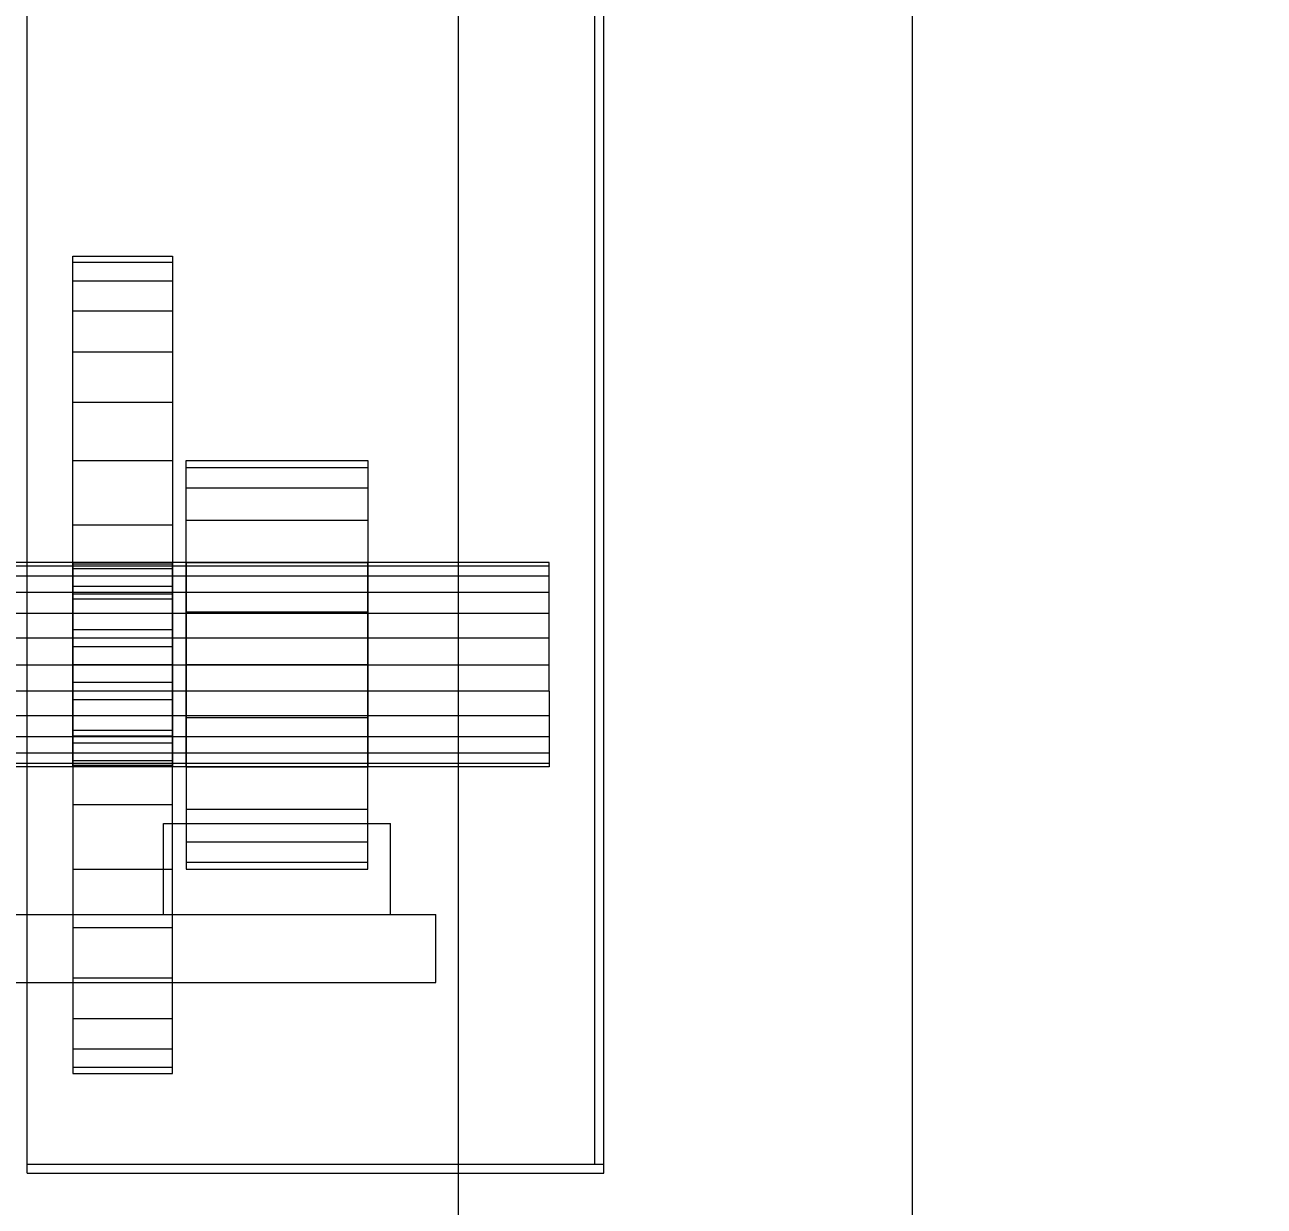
# Model space of a CAD drawing. Header units: millimetres. Extents: x -191664 to 191490, y -197311 to 10263.
# Drawn here: x 4004.4 to 4277.5, y -139182.8 to -138922.6 of the extents above; entities that cross this region are included whole.
import ezdxf

# ---------------------------------------------------------------- set-up
doc = ezdxf.new("R2010")
doc.units = ezdxf.units.MM
doc.layers.add('DET_secador_frontal', color=7, linetype='Continuous', lineweight=0)
doc.layers.add('R15_COTAS_TRANSPORTE_P', color=1, linetype='Continuous', lineweight=0)
doc.dimstyles.new('PLANTA_20', dxfattribs={"dimtxt": 50, "dimasz": 30, "dimexe": 30, "dimexo": 16, "dimgap": 20, "dimtad": 1, "dimtih": 1, "dimtoh": 1, "dimdec": 1, "dimzin": 0, "dimdsep": 46, "dimcen": 0.09, "dimadec": 0, "dimazin": 0, "dimtfac": 1, "dimtdec": 4, "dimtofl": 0, "dimtmove": 0, "dimatfit": 3, "dimfxl": 1, "dimtolj": 1, "dimtzin": 0, "dimarcsym": 0})

# ---------------------------------------------------------------- blocks, each defined once
blk = doc.blocks.new('*D133')
at = {"layer": 'Defpoints', "color": 0, "transparency": 16777216}
for p in [(439.69, -194147.98), (217.89, -194406.09), (-500, -194490), (-500, -194490), (500, -194490)]:
    blk.add_point(p, dxfattribs=at)
at = {"layer": 'R15_COTAS_TRANSPORTE_P', "color": 0, "lineweight": -2, "transparency": 16777216}
blk.add_arc((-500, -194490), 722.77, 2.37834, 17.62166, dxfattribs=at)
at = {"layer": 'R15_COTAS_TRANSPORTE_P', "color": 0, "transparency": 16777216}
for points in [[(184.12, -194272.81), (193.59, -194269.58), (179.18, -194242.8)], [(227.15, -194459.9), (217.15, -194460.11), (222.77, -194490)]]:
    blk.add_solid(points, dxfattribs=at)

msp = doc.modelspace()

# ---------------------------------------------------------------- linework, layer by layer
at = {"layer": 'DET_secador_frontal', "color": 253, "true_color": 0xa6b3ba}
for p, q in [((4100, -141525), (4100, -138560)), ((4200, -141525), (4200, -138560)), ((3800, -139118.5), (4095, -139118.5)), ((4095, -139133.5), (4095, -139118.5)), ((3800, -139133.5), (4095, -139133.5))]:
    msp.add_line(p, q, dxfattribs=at)
at = {"layer": 'DET_secador_frontal', "color": 55, "true_color": 0xb9a24b}
for p, q in [((4005, -139173.5), (4005, -138673.5)), ((4005, -139173.5), (4132, -139173.5)), ((4005, -139175.5), (4005, -139173.5)), ((4005, -139175.5), (4132, -139175.5)), ((4132, -139175.5), (4132, -139173.5))]:
    msp.add_line(p, q, dxfattribs=at)
at = {"layer": 'DET_secador_frontal', "color": 43, "true_color": 0xc7ad4e}
for p, q in [((4130, -139173.5), (4130, -138673.5)), ((4132, -139173.5), (4132, -138673.5)), ((4130, -139173.5), (4132, -139173.5))]:
    msp.add_line(p, q, dxfattribs=at)
at = {"layer": 'DET_secador_frontal', "color": 252, "true_color": 0x8ba19a}
for p, q in [((4015, -138974.87), (4015, -138973.5)), ((4015, -138973.5), (4037, -138973.5)), ((4015, -139041), (4015, -138973.5)), ((4037, -138973.5), (4037, -138974.87)), ((4037, -138973.5), (4037, -139041)), ((4015, -138978.93), (4015, -138974.87)), ((4015, -138974.87), (4037, -138974.87)), ((4015, -139041.34), (4015, -138974.87)), ((4037, -138974.87), (4037, -138978.93)), ((4037, -138974.87), (4037, -139041.34)), ((4015, -138985.56), (4015, -138978.93)), ((4015, -138978.93), (4037, -138978.93)), ((4015, -139042.36), (4015, -138978.93)), ((4037, -138978.93), (4037, -138985.56)), ((4037, -138978.93), (4037, -139042.36)), ((4015, -138994.56), (4015, -138985.56)), ((4015, -138985.56), (4037, -138985.56)), ((4015, -139044.01), (4015, -138985.56)), ((4037, -138985.56), (4037, -138994.56)), ((4037, -138985.56), (4037, -139044.01)), ((4015, -139005.65), (4015, -138994.56)), ((4015, -138994.56), (4037, -138994.56)), ((4015, -139046.26), (4015, -138994.56)), ((4037, -138994.56), (4037, -139005.65)), ((4037, -138994.56), (4037, -139046.26)), ((4015, -139018.5), (4015, -139005.65)), ((4015, -139005.65), (4037, -139005.65)), ((4015, -139049.04), (4015, -139005.65)), ((4037, -139005.65), (4037, -139018.5)), ((4037, -139005.65), (4037, -139049.04)), ((4015, -139032.72), (4015, -139018.5)), ((4015, -139018.5), (4037, -139018.5)), ((4015, -139052.25), (4015, -139018.5)), ((4037, -139018.5), (4037, -139032.72)), ((4037, -139018.5), (4037, -139052.25)), ((4040, -139020.03), (4040, -139018.5)), ((4040, -139018.5), (4080, -139018.5)), ((4040, -139041), (4040, -139018.5)), ((4040, -139024.53), (4040, -139020.03)), ((4040, -139020.03), (4080, -139020.03)), ((4040, -139041.77), (4040, -139020.03)), ((4080, -139018.5), (4080, -139020.03)), ((4080, -139018.5), (4080, -139041)), ((4080, -139020.03), (4080, -139024.53)), ((4080, -139020.03), (4080, -139041.77)), ((4040, -139031.68), (4040, -139024.53)), ((4040, -139024.53), (4080, -139024.53)), ((4040, -139044.01), (4040, -139024.53)), ((4080, -139024.53), (4080, -139031.68)), ((4080, -139024.53), (4080, -139044.01)), ((4015, -139047.87), (4015, -139032.72)), ((4015, -139032.72), (4037, -139032.72)), ((4015, -139055.8), (4015, -139032.72)), ((4037, -139032.72), (4037, -139047.87)), ((4037, -139032.72), (4037, -139055.8)), ((4040, -139041), (4040, -139031.68)), ((4040, -139031.68), (4080, -139031.68)), ((4040, -139047.59), (4040, -139031.68)), ((4080, -139031.68), (4080, -139041)), ((4080, -139031.68), (4080, -139047.59)), ((4015, -139041), (4015, -139041.34)), ((4037, -139041), (4015, -139041)), ((4015, -139041.34), (4015, -139042.36)), ((4037, -139041.34), (4015, -139041.34)), ((4037, -139041.34), (4037, -139041)), ((4037, -139042.36), (4037, -139041.34)), ((4040, -139051.85), (4040, -139041)), ((4040, -139041), (4080, -139041)), ((4040, -139052.25), (4040, -139041)), ((4040, -139041), (4040, -139041.77)), ((4040, -139041.77), (4040, -139044.01)), ((4080, -139041.77), (4040, -139041.77)), ((4080, -139041), (4080, -139051.85)), ((4080, -139041), (4080, -139052.25)), ((4080, -139041.77), (4080, -139041)), ((4080, -139044.01), (4080, -139041.77)), ((4015, -139042.36), (4015, -139044.01)), ((4037, -139042.36), (4015, -139042.36)), ((4015, -139044.01), (4015, -139046.26)), ((4037, -139044.01), (4015, -139044.01)), ((4037, -139044.01), (4037, -139042.36)), ((4037, -139046.26), (4037, -139044.01)), ((4040, -139044.01), (4040, -139047.59)), ((4080, -139044.01), (4040, -139044.01)), ((4080, -139047.59), (4080, -139044.01)), ((4015, -139046.26), (4015, -139049.04)), ((4037, -139046.26), (4015, -139046.26)), ((4037, -139049.04), (4037, -139046.26)), ((4040, -139047.59), (4040, -139052.25)), ((4080, -139047.59), (4040, -139047.59)), ((4080, -139052.25), (4080, -139047.59)), ((4015, -139063.5), (4015, -139047.87)), ((4015, -139047.87), (4037, -139047.87)), ((4015, -139059.59), (4015, -139047.87)), ((4015, -139049.04), (4015, -139052.25)), ((4037, -139049.04), (4015, -139049.04)), ((4037, -139047.87), (4037, -139063.5)), ((4037, -139047.87), (4037, -139059.59)), ((4037, -139052.25), (4037, -139049.04)), ((4015, -139052.25), (4015, -139055.8)), ((4037, -139052.25), (4015, -139052.25)), ((4037, -139055.8), (4037, -139052.25)), ((4040, -139063.5), (4040, -139051.85)), ((4040, -139051.85), (4080, -139051.85)), ((4040, -139057.68), (4040, -139051.85)), ((4040, -139052.25), (4040, -139057.68)), ((4080, -139052.25), (4040, -139052.25)), ((4080, -139051.85), (4080, -139063.5)), ((4080, -139051.85), (4080, -139057.68)), ((4080, -139057.68), (4080, -139052.25)), ((4015, -139055.8), (4015, -139059.59)), ((4037, -139055.8), (4015, -139055.8)), ((4037, -139059.59), (4037, -139055.8)), ((4040, -139057.68), (4040, -139063.5)), ((4080, -139057.68), (4040, -139057.68)), ((4080, -139063.5), (4080, -139057.68)), ((4015, -139059.59), (4015, -139063.5)), ((4037, -139059.59), (4015, -139059.59)), ((4037, -139063.5), (4037, -139059.59)), ((4037, -139063.5), (4015, -139063.5)), ((4015, -139063.5), (4015, -139079.13)), ((4015, -139067.41), (4015, -139063.5)), ((4037, -139079.13), (4037, -139063.5)), ((4037, -139063.5), (4037, -139067.41)), ((4080, -139063.5), (4040, -139063.5)), ((4040, -139063.5), (4040, -139075.15)), ((4040, -139069.32), (4040, -139063.5)), ((4080, -139075.15), (4080, -139063.5)), ((4080, -139063.5), (4080, -139069.32)), ((4037, -139067.41), (4015, -139067.41)), ((4015, -139067.41), (4015, -139079.13)), ((4015, -139071.2), (4015, -139067.41)), ((4037, -139079.13), (4037, -139067.41)), ((4037, -139067.41), (4037, -139071.2)), ((4080, -139069.32), (4040, -139069.32)), ((4040, -139069.32), (4040, -139075.15)), ((4040, -139074.75), (4040, -139069.32)), ((4080, -139075.15), (4080, -139069.32)), ((4080, -139069.32), (4080, -139074.75)), ((4037, -139071.2), (4015, -139071.2)), ((4015, -139071.2), (4015, -139094.28)), ((4015, -139074.75), (4015, -139071.2)), ((4037, -139094.28), (4037, -139071.2)), ((4037, -139071.2), (4037, -139074.75)), ((4037, -139074.75), (4015, -139074.75)), ((4015, -139074.75), (4015, -139108.5)), ((4015, -139077.96), (4015, -139074.75)), ((4037, -139108.5), (4037, -139074.75)), ((4037, -139074.75), (4037, -139077.96)), ((4080, -139074.75), (4040, -139074.75)), ((4040, -139074.75), (4040, -139086)), ((4040, -139079.41), (4040, -139074.75)), ((4080, -139086), (4080, -139074.75)), ((4080, -139074.75), (4080, -139079.41)), ((4040, -139075.15), (4080, -139075.15)), ((4040, -139075.15), (4040, -139086)), ((4080, -139086), (4080, -139075.15)), ((4037, -139077.96), (4015, -139077.96)), ((4015, -139077.96), (4015, -139121.35)), ((4015, -139080.74), (4015, -139077.96)), ((4015, -139079.13), (4037, -139079.13)), ((4015, -139079.13), (4015, -139094.28)), ((4037, -139121.35), (4037, -139077.96)), ((4037, -139077.96), (4037, -139080.74)), ((4037, -139094.28), (4037, -139079.13)), ((4080, -139079.41), (4040, -139079.41)), ((4040, -139079.41), (4040, -139095.32)), ((4040, -139082.99), (4040, -139079.41)), ((4080, -139095.32), (4080, -139079.41)), ((4080, -139079.41), (4080, -139082.99)), ((4037, -139080.74), (4015, -139080.74)), ((4015, -139080.74), (4015, -139132.44)), ((4015, -139082.99), (4015, -139080.74)), ((4037, -139082.99), (4015, -139082.99)), ((4015, -139082.99), (4015, -139141.44)), ((4015, -139084.64), (4015, -139082.99)), ((4037, -139132.44), (4037, -139080.74)), ((4037, -139080.74), (4037, -139082.99)), ((4037, -139141.44), (4037, -139082.99)), ((4037, -139082.99), (4037, -139084.64)), ((4080, -139082.99), (4040, -139082.99)), ((4040, -139082.99), (4040, -139102.47)), ((4040, -139085.23), (4040, -139082.99)), ((4080, -139102.47), (4080, -139082.99)), ((4080, -139082.99), (4080, -139085.23)), ((4037, -139084.64), (4015, -139084.64)), ((4015, -139084.64), (4015, -139148.07)), ((4015, -139085.66), (4015, -139084.64)), ((4037, -139085.66), (4015, -139085.66)), ((4015, -139085.66), (4015, -139152.13)), ((4015, -139086), (4015, -139085.66)), ((4037, -139148.07), (4037, -139084.64)), ((4037, -139084.64), (4037, -139085.66)), ((4037, -139152.13), (4037, -139085.66)), ((4037, -139085.66), (4037, -139086)), ((4080, -139085.23), (4040, -139085.23)), ((4040, -139085.23), (4040, -139106.97)), ((4040, -139086), (4040, -139085.23)), ((4080, -139106.97), (4080, -139085.23)), ((4080, -139085.23), (4080, -139086)), ((4037, -139086), (4015, -139086)), ((4015, -139086), (4015, -139153.5)), ((4037, -139153.5), (4037, -139086)), ((4040, -139086), (4080, -139086)), ((4040, -139086), (4040, -139095.32)), ((4040, -139086), (4040, -139108.5)), ((4080, -139095.32), (4080, -139086)), ((4080, -139108.5), (4080, -139086)), ((4015, -139094.28), (4037, -139094.28)), ((4015, -139094.28), (4015, -139108.5)), ((4037, -139108.5), (4037, -139094.28)), ((4040, -139095.32), (4080, -139095.32)), ((4040, -139095.32), (4040, -139102.47)), ((4080, -139102.47), (4080, -139095.32)), ((4040, -139102.47), (4080, -139102.47)), ((4040, -139102.47), (4040, -139106.97)), ((4080, -139106.97), (4080, -139102.47)), ((4040, -139106.97), (4080, -139106.97)), ((4040, -139106.97), (4040, -139108.5)), ((4080, -139108.5), (4080, -139106.97)), ((4015, -139108.5), (4037, -139108.5)), ((4015, -139108.5), (4015, -139121.35)), ((4037, -139121.35), (4037, -139108.5)), ((4040, -139108.5), (4080, -139108.5)), ((4015, -139121.35), (4037, -139121.35)), ((4015, -139121.35), (4015, -139132.44)), ((4037, -139132.44), (4037, -139121.35)), ((4015, -139132.44), (4037, -139132.44)), ((4015, -139132.44), (4015, -139141.44)), ((4037, -139141.44), (4037, -139132.44)), ((4015, -139141.44), (4037, -139141.44)), ((4015, -139141.44), (4015, -139148.07)), ((4037, -139148.07), (4037, -139141.44)), ((4015, -139148.07), (4037, -139148.07)), ((4015, -139148.07), (4015, -139152.13)), ((4037, -139152.13), (4037, -139148.07)), ((4015, -139152.13), (4037, -139152.13)), ((4015, -139152.13), (4015, -139153.5)), ((4015, -139153.5), (4037, -139153.5)), ((4037, -139153.5), (4037, -139152.13))]:
    msp.add_line(p, q, dxfattribs=at)
at = {"layer": 'DET_secador_frontal', "color": 9, "true_color": 0xbcc6c9}
for p, q in [((4120, -139041), (3860, -139041)), ((4120, -139041.77), (3860, -139041.77)), ((4120, -139041.77), (4120, -139041)), ((4120, -139044.01), (4120, -139041.77)), ((4120, -139044.01), (3860, -139044.01)), ((4120, -139047.59), (4120, -139044.01)), ((4120, -139047.59), (3860, -139047.59)), ((4120, -139052.25), (4120, -139047.59)), ((4120, -139052.25), (3860, -139052.25)), ((4120, -139057.68), (4120, -139052.25)), ((4120, -139057.68), (3860, -139057.68)), ((4120, -139063.5), (4120, -139057.68)), ((3860, -139063.5), (4120, -139063.5)), ((4120, -139069.32), (4120, -139063.5)), ((4120, -139069.32), (3860, -139069.32)), ((4120, -139069.32), (4120, -139074.75)), ((4120, -139074.75), (3860, -139074.75)), ((4120, -139074.75), (4120, -139079.41)), ((4120, -139079.41), (3860, -139079.41)), ((4120, -139079.41), (4120, -139082.99)), ((4120, -139082.99), (3860, -139082.99)), ((4120, -139082.99), (4120, -139085.23)), ((4120, -139085.23), (3860, -139085.23)), ((4120, -139085.23), (4120, -139086)), ((4120, -139086), (3860, -139086))]:
    msp.add_line(p, q, dxfattribs=at)
at = {"layer": 'DET_secador_frontal', "color": 117, "true_color": 0x356c64}
for p, q in [((4035, -139098.5), (4085, -139098.5)), ((4035, -139118.5), (4035, -139098.5)), ((4085, -139118.5), (4085, -139098.5)), ((4035, -139118.5), (4085, -139118.5))]:
    msp.add_line(p, q, dxfattribs=at)

# ---------------------------------------------------------------- dimensions: what is measured, and where the dimension line sits
at = {"layer": 'R15_COTAS_TRANSPORTE_P'}
dim = msp.add_angular_dim_2l(base=(217.89, -194406.09), line1=((-500, -194490), (500, -194490)), line2=((-500, -194490), (439.69, -194147.98)), dimstyle='PLANTA_20', dxfattribs=at)
dim.commit()
dim.dimension.update_dxf_attribs({"geometry": '*D133', "text_midpoint": (191490.46, -33543.69)})

doc.saveas('drawing.dxf')
